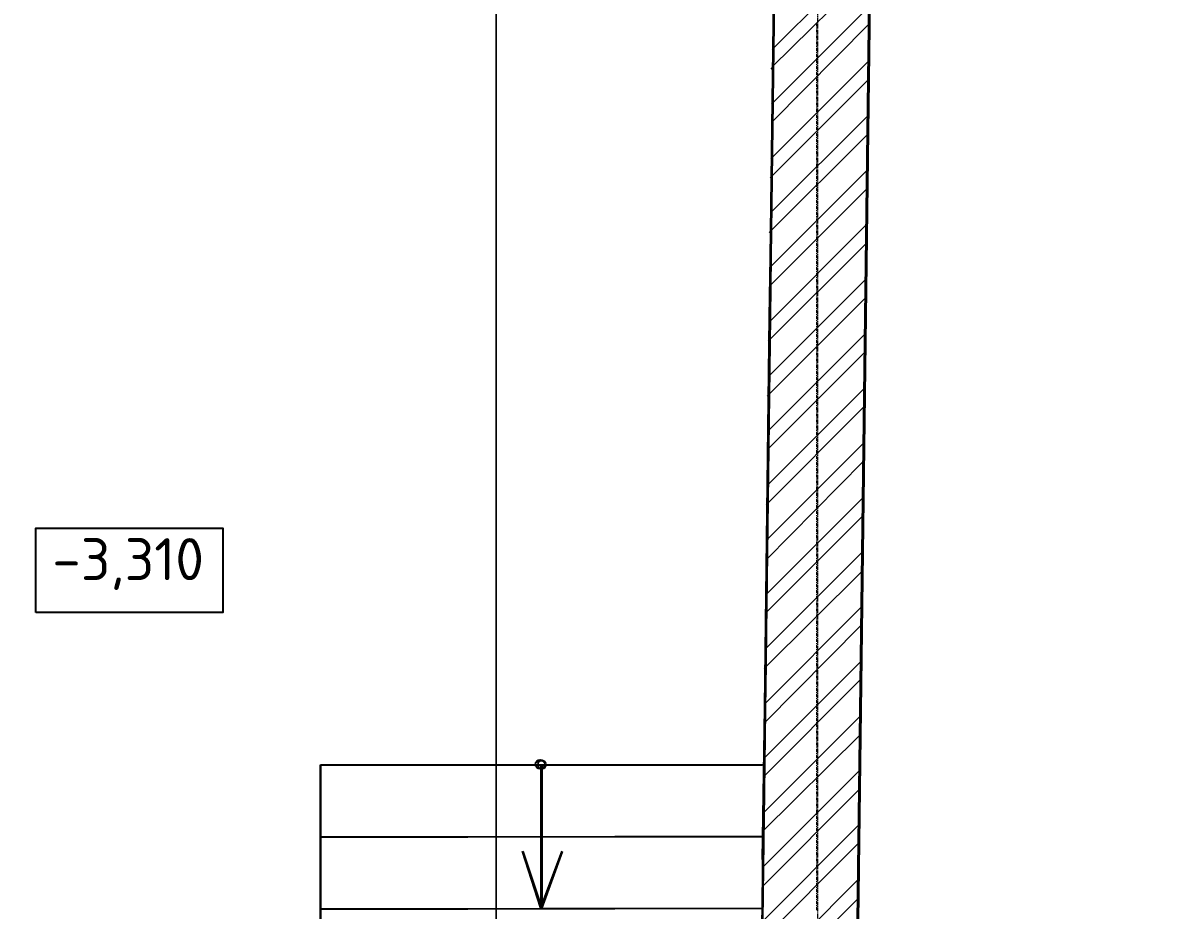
# Model space of a CAD drawing. Header units: millimetres. Extents: x -10178924 to 11692288, y -947381 to 58396.
# Drawn here: x 759845 to 764595, y -817862 to -814164 of the extents above; entities that cross this region are included whole.
import ezdxf

# ---------------------------------------------------------------- set-up
doc = ezdxf.new("R2010")
doc.units = ezdxf.units.MM
doc.linetypes.add('HIDDEN', pattern=[9.525, 6.35, -3.175])
doc.linetypes.add('осевая', pattern=[50.8, 31.75, -6.35, 6.35, -6.35])
for name, color, linetype in [('PDF _PDF _Разрезы', 7, 'Continuous'), ('PDF _Лестницы _ крыльца.1', 7, 'Continuous'), ('PDF _Стены внутр.1', 7, 'Continuous'), ('Лестницы _ крыльца.1', 7, 'Continuous'), ('Стены внутр.1', 7, 'Continuous')]:
    doc.layers.add(name, color=color, linetype=linetype)
for name, color, linetype, true_color in [('PDF _Отметки', 7, 'Continuous', 0x7f9fff), ('PDF _Размеры осевые', 7, 'Continuous', 0x5d6970), ('PDF _штриховка', 7, 'Continuous', 0x95834a)]:
    doc.layers.add(name, color=color, linetype=linetype, true_color=true_color)
for name, color, linetype, lineweight in [('PDF _Разрезы', 7, 'Continuous', 9), ('PDF _Текст', 7, 'Continuous', 5), ('АР_Двери', 250, 'Continuous', 9), ('Двери', 7, 'Continuous', 9), ('Основная ГКЛ', 250, 'Continuous', 9), ('Размеры осевые', 153, 'Continuous', 9), ('ШТРИХОВКА', 252, 'Continuous', 15)]:
    doc.layers.add(name, color=color, linetype=linetype, lineweight=lineweight)
doc.styles.add('PDF ISOCPEUR', font='isocpeur.ttf')
pattern_1 = [(45, (-79853.19, 25128.16), (-112.2532, 112.2532), [])]

# ---------------------------------------------------------------- blocks, each defined once
blk = doc.blocks.new('*U2227')
at = {"layer": 'АР_Двери'}
for points in [[(-999.6, 0), (-1049.6, 0), (-1049.6, 125), (-999.6, 125)], [(-50, 0), (0, 0), (0, 125), (-50, 125)], [(-50, -949.6), (-85, -949.6), (-85, 0), (-50, 0)]]:
    blk.add_lwpolyline(points, close=True, dxfattribs=at)
blk.add_arc((-50, 0), 949.6, 180, 270, dxfattribs=at)
at = {"layer": 'Основная ГКЛ', "linetype": 'HIDDEN', "ltscale": 5}
for p, q in [((-1059.6, 125), (-1059.6, 0)), ((10, 0), (10, 125))]:
    blk.add_line(p, q, dxfattribs=at)
blk = doc.blocks.new('A$C5282721b')
at = {"layer": 'ШТРИХОВКА', "ltscale": 100, "true_color": 0x000000, "transparency": 33554687}
h = blk.add_hatch(dxfattribs=at)
h.set_pattern_fill('ANSI31', color=18, scale=50)
h.set_pattern_definition(pattern_1)
edge = h.paths.add_edge_path()
edge.add_line((36498.921, -37009.188), (36898.882, -37014.787))
edge.add_line((36898.882, -37014.787), (36964.029, -32428.119))
edge.add_line((36964.029, -32428.119), (37032.722, -32428.119))
edge.add_line((37032.722, -32428.119), (37032.722, -30586.036))
edge.add_line((37032.722, -30586.036), (38904.657, -30586.036))
edge.add_line((38904.657, -30586.036), (38902.425, -30898.17))
edge.add_line((38902.425, -30898.17), (39152.455, -30898.17))
edge.add_line((39152.455, -30898.17), (39154.793, -30586.036))
edge.add_line((39154.793, -30586.036), (41035.118, -30586.036))
edge.add_line((41035.118, -30586.036), (41035.118, -30412.839))
edge.add_line((41035.118, -30412.839), (41035.118, -30026.036))
edge.add_line((41035.118, -30026.036), (36472.722, -30026.036))
edge.add_line((36472.722, -30026.036), (36472.722, -31868.119))
edge.add_line((36472.722, -31868.119), (30542.101, -31868.119))
edge.add_line((30542.101, -31868.119), (30542.101, -32424.051))
edge.add_line((30542.101, -32424.051), (36563.99, -32428.119))
edge.add_line((36563.99, -32428.119), (36498.921, -37066.477))
h.paths.add_polyline_path([(25192.811, -31868.119), (17563.142, -31868.119), (17563.142, -30066.63), (12841.199, -30066.63), (12841.199, -31868.119), (7024.898, -31868.119), (7024.898, -31969.641), (7024.898, -32428.119), (13001.199, -32428.119), (13001.199, -38443.071), (10379.676, -38473.857), (10379.676, -38873.885), (13001.199, -38843.098), (13401.199, -38838.401), (13401.199, -32428.119), (13401.199, -30626.63), (17003.142, -30626.63), (17003.142, -32428.119), (17003.142, -38795.762), (36871.442, -38820.294), (36872.104, -38529.718), (36884.044, -38081.988), (36484.836, -38082.681), (36480.32, -38405.312), (17403.142, -38395.958), (17403.142, -32428.119), (25753.823, -32428.119), (25753.823, -31968.119)])
h = blk.add_hatch(dxfattribs=at)
h.set_pattern_fill('ANSI31', color=18, scale=50)
h.set_pattern_definition(pattern_1)
h.paths.add_polyline_path([(5440.998, -31868.119), (-7386.275, -31868.119), (-7386.275, -48296.478), (61378.75, -48296.478), (61378.75, -31842.839), (41035.118, -31842.839), (41035.118, -31656.036), (40796.248, -31656.036), (40796.248, -31842.839), (40629.962, -31842.839), (40629.962, -31942.839), (40605.14, -34348.621), (40629.93, -32405.355), (39128.581, -32429.908), (40629.962, -32402.839), (40629.675, -32155.326), (39132.149, -32179.816), (39135.64, -31968.17), (38886.085, -31968.17), (38879.867, -32433.975), (40623.548, -32405.459), (40553.111, -38427.181), (40243.01, -38425.516), (40241.748, -38827.97), (43340.219, -38835.027), (43340.219, -38442.147), (40953.116, -38429.329), (41029.994, -32402.839), (54378.974, -32402.839), (54378.974, -35923.465), (54778.974, -35923.465), (54778.974, -32402.839), (60818.75, -32402.839), (60818.75, -41309.464), (60472.291, -41309.464), (60472.291, -41709.464), (60818.75, -41709.464), (60818.75, -47736.478), (44025.201, -47736.478), (44013.125, -46167.929), (43613.137, -46171.008), (43625.189, -47736.478), (27189.462, -47736.478), (27189.462, -44565.139), (26789.462, -44565.139), (26789.462, -47736.478), (10401.743, -47736.478), (10394.408, -46134.647), (9994.404, -46134.678), (10001.739, -47736.478), (-6826.275, -47736.478), (-6826.275, -41729.869), (-6530.734, -41731.097), (-6529.072, -41331.1), (-6826.275, -41329.865), (-6826.275, -32428.119), (-762.705, -32428.119), (-770.891, -36004.088), (-370.903, -36005.35), (-362.703, -32428.119), (5640.998, -32428.119), (5640.998, -31868.119)])
h.paths.add_polyline_path([(3584.804, -41373.023), (3584.804, -41773.13), (9973.974, -41799.679), (9987.536, -44634.678), (10387.54, -44634.678), (10372.735, -41401.332)], flags=17)
h.paths.add_polyline_path([(2513.142, -41768.578), (2514.803, -41368.779), (-383.184, -41356.638), (-371.114, -37407.013), (-774.123, -37406.088), (-783.181, -41354.976), (-5508.242, -41335.314), (-5509.901, -41734.604)], flags=17)
at = {"layer": 'PDF _Разрезы', "color": 18, "lineweight": 9, "true_color": 0x000000, "transparency": 33554687}
blk.add_lwpolyline([(39460.485, -52606.265), (39460.485, -21182.649), (38038.076, -21182.649), (38038.076, 2729.276)], dxfattribs=at)
at = {"layer": 'Лестницы _ крыльца.1', "color": 18, "linetype": 'Continuous', "true_color": 0x000000, "transparency": 33554687}
for p, q in [((40586.94, -35775.332), (40583.48, -36046.509)), ((40583.48, -36046.509), (40580.021, -36317.687)), ((40580.021, -36317.687), (40576.562, -36588.864)), ((38728.125, -36466.264), (40572.153, -36464.675)), ((38729.607, -38660.294), (38728.161, -36466.264)), ((39650.139, -36465.47), (39649.58, -37064.382)), ((40576.562, -36588.864), (40573.102, -36860.041)), ((38728.383, -36765.809), (40572.411, -36764.221)), ((39571.27, -36826.573), (39649.58, -37064.382)), ((39649.58, -37064.382), (39736.654, -36826.78)), ((38728.653, -37065.355), (40570.508, -37063.409))]:
    blk.add_line(p, q, dxfattribs=at)
blk.add_circle((39650.139, -36465.47), 17.194, dxfattribs=at)
at = {"layer": 'Размеры осевые', "color": 251, "linetype": 'осевая', "ltscale": 0.5, "transparency": 33554687}
blk.add_line((40800, -40100), (40800, -25800), dxfattribs=at)
at = {"layer": 'Стены внутр.1', "color": 18, "linetype": 'Continuous', "true_color": 0x000000, "transparency": 33554687, "flags": 128}
for points in [[(40629.962, -32402.839), (40605.14, -34348.621)], [(40953.116, -38429.329), (41029.994, -32402.839)], [(40605.14, -34348.621), (40601.95, -34598.629)], [(40601.95, -34598.629), (40553.111, -38427.181)]]:
    blk.add_lwpolyline(points, dxfattribs=at)
at = {"layer": 'Двери', "color": 18, "linetype": 'Continuous', "ltscale": 2, "true_color": 0x000000, "transparency": 33554687, "xscale": -1.000000000000001, "rotation": 90}
blk.add_blockref('*U2227', (36883.131, -38071.803), dxfattribs=at)

msp = doc.modelspace()

# ---------------------------------------------------------------- linework, layer by layer
at = {"layer": 'PDF _PDF _Разрезы', "lineweight": 9}
msp.add_lwpolyline([(761817.7, -833398.5), (761817.7, -801975.5), (760395.4, -801975.5), (760395.4, -778062.2)], dxfattribs=at)
at = {"layer": 'PDF _Лестницы _ крыльца.1', "lineweight": 25}
for points in [[(762943.8, -816566.6), (762939.6, -816837.5), (762935.3, -817108.4), (762931.1, -817379.4), (762926.9, -817650.3)], [(761085.4, -817256.6), (762926.8, -817256.6)], [(761085.4, -819449.5), (761085.4, -817256.7)], [(762004, -817256.6), (762004, -817853.5), (761927.8, -817616.5)], [(761085.4, -817557.2), (762926.8, -817553)], [(762004, -817853.5), (762092.9, -817616.5)], [(761085.4, -817857.8), (762926.8, -817853.5)]]:
    msp.add_lwpolyline(points, dxfattribs=at)
msp.add_circle((762001.9, -817254.5), 19.1, dxfattribs=at)
at = {"layer": 'PDF _Отметки', "lineweight": 25}
msp.add_lwpolyline([(759900, -816621.6), (759900, -816270.3), (760678.9, -816270.3), (760678.9, -816621.6)], close=True, dxfattribs=at)
at = {"layer": 'PDF _Размеры осевые', "lineweight": 9}
for points in [[(763155.5, -814179), (763155.5, -814166.3)], [(763155.5, -814187.4), (763155.5, -814183.2)], [(763155.5, -814204.4), (763155.5, -814191.7)], [(763155.5, -814212.8), (763155.5, -814208.6)], [(763155.5, -814229.8), (763155.5, -814217.1)], [(763155.5, -814238.2), (763155.5, -814234)], [(763155.5, -814255.2), (763155.5, -814242.5)], [(763155.5, -814263.7), (763155.5, -814259.4)], [(763155.5, -814280.6), (763155.5, -814267.9)], [(763155.5, -814289), (763155.5, -814284.8)], [(763155.5, -814306), (763155.5, -814293.3)], [(763155.5, -814314.5), (763155.5, -814310.2)], [(763155.5, -814331.4), (763155.5, -814318.7)], [(763155.5, -814339.9), (763155.5, -814335.6)], [(763155.5, -814356.8), (763155.5, -814344.1)], [(763155.5, -814365.3), (763155.5, -814361)], [(763155.5, -814382.2), (763155.5, -814369.5)], [(763155.5, -814390.7), (763155.5, -814386.4)], [(763155.5, -814407.6), (763155.5, -814394.9)], [(763155.5, -814416.1), (763155.5, -814411.8)], [(763155.5, -814433), (763155.5, -814420.3)], [(763155.5, -814441.5), (763155.5, -814437.2)], [(763155.5, -814458.4), (763155.5, -814445.7)], [(763155.5, -814466.9), (763155.5, -814462.6)], [(763155.5, -814483.8), (763155.5, -814471.1)], [(763155.5, -814492.3), (763155.5, -814488)], [(763155.5, -814509.2), (763155.5, -814496.5)], [(763155.5, -814517.7), (763155.5, -814513.4)], [(763155.5, -814534.6), (763155.5, -814521.9)], [(763155.5, -814543.1), (763155.5, -814538.8)], [(763155.5, -814560), (763155.5, -814547.3)], [(763155.5, -814568.5), (763155.5, -814564.2)], [(763155.5, -814585.4), (763155.5, -814572.7)], [(763155.5, -814593.9), (763155.5, -814589.6)], [(763155.5, -814610.8), (763155.5, -814598.1)], [(763155.5, -814619.3), (763155.5, -814615)], [(763155.5, -814636.2), (763155.5, -814623.5)], [(763155.5, -814644.7), (763155.5, -814640.4)], [(763155.5, -814661.6), (763155.5, -814648.9)], [(763155.5, -814670.1), (763155.5, -814665.8)], [(763155.5, -814687), (763155.5, -814674.3)], [(763155.5, -814695.5), (763155.5, -814691.2)], [(763155.5, -814712.4), (763155.5, -814699.7)], [(763155.5, -814720.9), (763155.5, -814716.6)], [(763155.5, -814737.8), (763155.5, -814725.1)], [(763155.5, -814746.3), (763155.5, -814742)], [(763155.5, -814763.2), (763155.5, -814750.5)], [(763155.5, -814771.7), (763155.5, -814767.4)], [(763155.5, -814788.6), (763155.5, -814775.9)], [(763155.5, -814797.1), (763155.5, -814792.8)], [(763155.5, -814814), (763155.5, -814801.3)], [(763155.5, -814822.5), (763155.5, -814818.2)], [(763155.5, -814839.4), (763155.5, -814826.7)], [(763155.5, -814847.9), (763155.5, -814843.6)], [(763155.5, -814864.8), (763155.5, -814852.1)], [(763155.5, -814873.3), (763155.5, -814869)], [(763155.5, -814890.2), (763155.5, -814877.5)], [(763155.5, -814898.7), (763155.5, -814894.4)], [(763155.5, -814915.6), (763155.5, -814902.9)], [(763155.5, -814924.1), (763155.5, -814919.8)], [(763155.5, -814941), (763155.5, -814928.3)], [(763155.5, -814949.5), (763155.5, -814945.2)], [(763155.5, -814966.4), (763155.5, -814953.7)], [(763155.5, -814974.9), (763155.5, -814970.6)], [(763155.5, -814991.8), (763155.5, -814979.1)], [(763155.5, -815000.3), (763155.5, -814996)], [(763155.5, -815017.2), (763155.5, -815004.5)], [(763155.5, -815025.7), (763155.5, -815021.4)], [(763155.5, -815042.6), (763155.5, -815029.9)], [(763155.5, -815051.1), (763155.5, -815046.8)], [(763155.5, -815068), (763155.5, -815055.3)], [(763155.5, -815076.5), (763155.5, -815072.2)], [(763155.5, -815093.4), (763155.5, -815080.7)], [(763155.5, -815101.9), (763155.5, -815097.6)], [(763155.5, -815118.8), (763155.5, -815106.1)], [(763155.5, -815127.3), (763155.5, -815123)], [(763155.5, -815144.2), (763155.5, -815131.5)], [(763155.5, -815152.7), (763155.5, -815148.4)], [(763155.5, -815169.6), (763155.5, -815156.9)], [(763155.5, -815178.1), (763155.5, -815173.8)], [(763155.5, -815195), (763155.5, -815182.3)], [(763155.5, -815203.5), (763155.5, -815199.2)], [(763155.5, -815220.4), (763155.5, -815207.7)], [(763155.5, -815228.9), (763155.5, -815224.6)], [(763155.5, -815245.8), (763155.5, -815233.1)], [(763155.5, -815254.3), (763155.5, -815250)], [(763155.5, -815271.2), (763155.5, -815258.5)], [(763155.5, -815279.7), (763155.5, -815275.4)], [(763155.5, -815296.6), (763155.5, -815283.9)], [(763155.5, -815305.1), (763155.5, -815300.8)], [(763155.5, -815322), (763155.5, -815309.3)], [(763155.5, -815330.5), (763155.5, -815326.2)], [(763155.5, -815347.4), (763155.5, -815334.7)], [(763155.5, -815355.9), (763155.5, -815351.6)], [(763155.5, -815372.8), (763155.5, -815360.1)], [(763155.5, -815381.3), (763155.5, -815377)], [(763155.5, -815398.2), (763155.5, -815385.5)], [(763155.5, -815406.7), (763155.5, -815402.4)], [(763155.5, -815423.6), (763155.5, -815410.9)], [(763155.5, -815432.1), (763155.5, -815427.8)], [(763155.5, -815449), (763155.5, -815436.3)], [(763155.5, -815457.5), (763155.5, -815453.2)], [(763155.5, -815474.4), (763155.5, -815461.7)], [(763155.5, -815482.9), (763155.5, -815478.6)], [(763155.5, -815499.8), (763155.5, -815487.1)], [(763155.5, -815508.3), (763155.5, -815504)], [(763155.5, -815525.2), (763155.5, -815512.5)], [(763155.5, -815533.7), (763155.5, -815529.4)], [(763155.5, -815550.6), (763155.5, -815537.9)], [(763155.5, -815559.1), (763155.5, -815554.8)], [(763155.5, -815576), (763155.5, -815563.3)], [(763155.5, -815584.5), (763155.5, -815580.2)], [(763155.5, -815601.4), (763155.5, -815588.7)], [(763155.5, -815609.9), (763155.5, -815605.6)], [(763155.5, -815626.8), (763155.5, -815614.1)], [(763155.5, -815635.3), (763155.5, -815631)], [(763155.5, -815652.2), (763155.5, -815639.5)], [(763155.5, -815660.7), (763155.5, -815656.4)], [(763155.5, -815677.6), (763155.5, -815664.9)], [(763155.5, -815686.1), (763155.5, -815681.8)], [(763155.5, -815703), (763155.5, -815690.3)], [(763155.5, -815711.5), (763155.5, -815707.2)], [(763155.5, -815728.4), (763155.5, -815715.7)], [(763155.5, -815736.9), (763155.5, -815732.6)], [(763155.5, -815753.8), (763155.5, -815741.1)], [(763155.5, -815762.3), (763155.5, -815758)], [(763155.5, -815779.2), (763155.5, -815766.5)], [(763155.5, -815787.7), (763155.5, -815783.4)], [(763155.5, -815804.6), (763155.5, -815791.9)], [(763155.5, -815813.1), (763155.5, -815808.8)], [(763155.5, -815830), (763155.5, -815817.3)], [(763155.5, -815838.5), (763155.5, -815834.2)], [(763155.5, -815855.4), (763155.5, -815842.7)], [(763155.5, -815863.9), (763155.5, -815859.6)], [(763155.5, -815880.8), (763155.5, -815868.1)], [(763155.5, -815889.3), (763155.5, -815885)], [(763155.5, -815906.2), (763155.5, -815893.5)], [(763155.5, -815914.7), (763155.5, -815910.4)], [(763155.5, -815931.6), (763155.5, -815918.9)], [(763155.5, -815940.1), (763155.5, -815935.8)], [(763155.5, -815957), (763155.5, -815944.3)], [(763155.5, -815965.5), (763155.5, -815961.2)], [(763155.5, -815982.4), (763155.5, -815969.7)], [(763155.5, -815990.9), (763155.5, -815986.6)], [(763155.5, -816007.8), (763155.5, -815995.1)], [(763155.5, -816016.3), (763155.5, -816012)], [(763155.5, -816033.2), (763155.5, -816020.5)], [(763155.5, -816041.7), (763155.5, -816037.4)], [(763155.5, -816058.6), (763155.5, -816045.9)], [(763155.5, -816067.1), (763155.5, -816062.8)], [(763155.5, -816084), (763155.5, -816071.3)], [(763155.5, -816092.5), (763155.5, -816088.2)], [(763155.5, -816109.4), (763155.5, -816096.7)], [(763155.5, -816117.9), (763155.5, -816113.6)], [(763155.5, -816134.8), (763155.5, -816122.1)], [(763155.5, -816143.3), (763155.5, -816139)], [(763155.5, -816160.2), (763155.5, -816147.5)], [(763155.5, -816168.7), (763155.5, -816164.4)], [(763155.5, -816185.6), (763155.5, -816172.9)], [(763155.5, -816194.1), (763155.5, -816189.8)], [(763155.5, -816211), (763155.5, -816198.3)], [(763155.5, -816219.5), (763155.5, -816215.2)], [(763155.5, -816236.4), (763155.5, -816223.7)], [(763155.5, -816244.9), (763155.5, -816240.6)], [(763155.5, -816261.8), (763155.5, -816249.1)], [(763155.5, -816270.3), (763155.5, -816266)], [(763155.5, -816287.2), (763155.5, -816274.5)], [(763155.5, -816295.7), (763155.5, -816291.4)], [(763155.5, -816312.6), (763155.5, -816299.9)], [(763155.5, -816321.1), (763155.5, -816316.8)], [(763155.5, -816338), (763155.5, -816325.3)], [(763155.5, -816346.5), (763155.5, -816342.2)], [(763155.5, -816363.4), (763155.5, -816350.7)], [(763155.5, -816371.9), (763155.5, -816367.6)], [(763155.5, -816388.8), (763155.5, -816376.1)], [(763155.5, -816397.3), (763155.5, -816393)], [(763155.5, -816414.2), (763155.5, -816401.5)], [(763155.5, -816422.7), (763155.5, -816418.4)], [(763155.5, -816439.6), (763155.5, -816426.9)], [(763155.5, -816448.1), (763155.5, -816443.8)], [(763155.5, -816465), (763155.5, -816452.3)], [(763155.5, -816473.5), (763155.5, -816469.2)], [(763155.5, -816490.4), (763155.5, -816477.7)], [(763155.5, -816498.9), (763155.5, -816494.6)], [(763155.5, -816515.8), (763155.5, -816503.1)], [(763155.5, -816524.3), (763155.5, -816520)], [(763155.5, -816541.2), (763155.5, -816528.5)], [(763155.5, -816549.7), (763155.5, -816545.4)], [(763155.5, -816566.6), (763155.5, -816553.9)], [(763155.5, -816575.1), (763155.5, -816570.8)], [(763155.5, -816592), (763155.5, -816579.3)], [(763155.5, -816600.5), (763155.5, -816596.2)], [(763155.5, -816617.4), (763155.5, -816604.7)], [(763155.5, -816625.9), (763155.5, -816621.6)], [(763155.5, -816642.8), (763155.5, -816630.1)], [(763155.5, -816651.3), (763155.5, -816647)], [(763155.5, -816668.2), (763155.5, -816655.5)], [(763155.5, -816676.7), (763155.5, -816672.4)], [(763155.5, -816693.6), (763155.5, -816680.9)], [(763155.5, -816702.1), (763155.5, -816697.8)], [(763155.5, -816719), (763155.5, -816706.3)], [(763155.5, -816727.5), (763155.5, -816723.2)], [(763155.5, -816744.4), (763155.5, -816731.7)], [(763155.5, -816752.9), (763155.5, -816748.6)], [(763155.5, -816769.8), (763155.5, -816757.1)], [(763155.5, -816778.3), (763155.5, -816774)], [(763155.5, -816795.2), (763155.5, -816782.5)], [(763155.5, -816803.7), (763155.5, -816799.4)], [(763155.5, -816820.6), (763155.5, -816807.9)], [(763155.5, -816829.1), (763155.5, -816824.8)], [(763155.5, -816846), (763155.5, -816833.3)], [(763155.5, -816854.5), (763155.5, -816850.2)], [(763155.5, -816871.4), (763155.5, -816858.7)], [(763155.5, -816879.9), (763155.5, -816875.6)], [(763155.5, -816896.8), (763155.5, -816884.1)], [(763155.5, -816905.3), (763155.5, -816901)], [(763155.5, -816922.2), (763155.5, -816909.5)], [(763155.5, -816930.7), (763155.5, -816926.4)], [(763155.5, -816947.6), (763155.5, -816934.9)], [(763155.5, -816956.1), (763155.5, -816951.8)], [(763155.5, -816973), (763155.5, -816960.3)], [(763155.5, -816981.5), (763155.5, -816977.2)], [(763155.5, -816998.4), (763155.5, -816985.7)], [(763155.5, -817006.9), (763155.5, -817002.6)], [(763155.5, -817023.8), (763155.5, -817011.1)], [(763155.5, -817032.3), (763155.5, -817028)], [(763155.5, -817049.2), (763155.5, -817036.5)], [(763155.5, -817057.7), (763155.5, -817053.4)], [(763155.5, -817074.6), (763155.5, -817061.9)], [(763155.5, -817083.1), (763155.5, -817078.8)], [(763155.5, -817100), (763155.5, -817087.3)], [(763155.5, -817108.5), (763155.5, -817104.2)], [(763155.5, -817125.4), (763155.5, -817112.7)], [(763155.5, -817133.9), (763155.5, -817129.6)], [(763155.5, -817150.8), (763155.5, -817138.1)], [(763155.5, -817159.3), (763155.5, -817155)], [(763155.5, -817176.2), (763155.5, -817163.5)], [(763155.5, -817184.7), (763155.5, -817180.4)], [(763155.5, -817201.6), (763155.5, -817188.9)], [(763155.5, -817210.1), (763155.5, -817205.8)], [(763155.5, -817227), (763155.5, -817214.3)], [(763155.5, -817235.5), (763155.5, -817231.2)], [(763155.5, -817252.4), (763155.5, -817239.7)], [(763155.5, -817260.9), (763155.5, -817256.6)], [(763155.5, -817277.8), (763155.5, -817265.1)], [(763155.5, -817286.3), (763155.5, -817282)], [(763155.5, -817303.2), (763155.5, -817290.5)], [(763155.5, -817311.7), (763155.5, -817307.4)], [(763155.5, -817328.6), (763155.5, -817315.9)], [(763155.5, -817337.1), (763155.5, -817332.8)], [(763155.5, -817354), (763155.5, -817341.3)], [(763155.5, -817362.5), (763155.5, -817358.2)], [(763155.5, -817379.4), (763155.5, -817366.7)], [(763155.5, -817387.9), (763155.5, -817383.6)], [(763155.5, -817404.8), (763155.5, -817392.1)], [(763155.5, -817413.3), (763155.5, -817409)], [(763155.5, -817430.2), (763155.5, -817417.5)], [(763155.5, -817438.7), (763155.5, -817434.4)], [(763155.5, -817455.6), (763155.5, -817442.9)], [(763155.5, -817464.1), (763155.5, -817459.8)], [(763155.5, -817481), (763155.5, -817468.3)], [(763155.5, -817489.5), (763155.5, -817485.2)], [(763155.5, -817506.4), (763155.5, -817493.7)], [(763155.5, -817514.9), (763155.5, -817510.6)], [(763155.5, -817531.8), (763155.5, -817519.1)], [(763155.5, -817540.3), (763155.5, -817536)], [(763155.5, -817557.2), (763155.5, -817544.5)], [(763155.5, -817565.7), (763155.5, -817561.4)], [(763155.5, -817582.6), (763155.5, -817569.9)], [(763155.5, -817591.1), (763155.5, -817586.8)], [(763155.5, -817608), (763155.5, -817595.3)], [(763155.5, -817616.5), (763155.5, -817612.2)], [(763155.5, -817633.4), (763155.5, -817620.7)], [(763155.5, -817641.9), (763155.5, -817637.6)], [(763155.5, -817658.8), (763155.5, -817646.1)], [(763155.5, -817667.3), (763155.5, -817663)], [(763155.5, -817684.2), (763155.5, -817671.5)], [(763155.5, -817692.7), (763155.5, -817688.4)], [(763155.5, -817709.6), (763155.5, -817696.9)], [(763155.5, -817718.1), (763155.5, -817713.8)], [(763155.5, -817735), (763155.5, -817722.3)], [(763155.5, -817743.5), (763155.5, -817739.2)], [(763155.5, -817760.4), (763155.5, -817747.7)], [(763155.5, -817768.9), (763155.5, -817764.6)], [(763155.5, -817785.8), (763155.5, -817773.1)], [(763155.5, -817794.3), (763155.5, -817790)], [(763155.5, -817811.2), (763155.5, -817798.5)], [(763155.5, -817819.7), (763155.5, -817815.4)], [(763155.5, -817836.6), (763155.5, -817823.9)], [(763155.5, -817845.1), (763155.5, -817840.8)], [(763155.5, -817862), (763155.5, -817849.3)]]:
    msp.add_lwpolyline(points, dxfattribs=at)
at = {"layer": 'PDF _Стены внутр.1', "lineweight": 25}
for points in [[(762986.1, -813192.6), (762960.7, -815139.9)], [(763307.9, -819220.9), (763384.1, -813192.9)], [(762960.7, -815140), (762956.5, -815389.7)], [(762956.5, -815389.7), (762909.9, -819216.5)]]:
    msp.add_lwpolyline(points, dxfattribs=at)
at = {"layer": 'PDF _штриховка', "color": 251, "lineweight": 5, "true_color": 0x636466}
for points in [[(762969.2, -814348.3), (763375.6, -813946.2)], [(762969.2, -814576.9), (763371.4, -814170.5)], [(762965, -814356.8), (762969.2, -814352.5)], [(762960.7, -814809.8), (762965, -814805.5), (763371.4, -814399.1)], [(762965, -814581.2), (762965, -814581.2)], [(762956.5, -815038.4), (762960.7, -815034.1), (763367.1, -814627.7)], [(762956.5, -815262.7), (763362.9, -814856.3)], [(762952.3, -815491.3), (763362.9, -815080.7)], [(762948, -815719.9), (763358.7, -815309.3)], [(762948, -815944.3), (763354.4, -815537.9)], [(762943.8, -816172.9), (763354.4, -815762.3)], [(762943.8, -816401.5), (763350.2, -815990.9)], [(762939.6, -816625.9), (763346, -816219.5)], [(762935.3, -816854.5), (763346, -816448.1)], [(762935.3, -817083.1), (763341.7, -816672.5)], [(762931.1, -817307.4), (763337.5, -816901.1)], [(762926.9, -817536), (763337.5, -817129.7)], [(762926.9, -817764.6), (763333.3, -817358.3)], [(762922.6, -817989), (763329, -817582.6)], [(762922.6, -818217.6), (763329, -817811.2)]]:
    msp.add_lwpolyline(points, dxfattribs=at)

# ---------------------------------------------------------------- block references
msp.add_blockref('A$C5282721b', (722358.6, -780790.4))

# ---------------------------------------------------------------- texts
at = {"layer": 'PDF _Текст', "color": 161, "true_color": 0x7f9fff, "insert": (759967.8, -816419.5), "char_height": 175, "attachment_point": 4, "style": 'PDF ISOCPEUR'}
msp.add_mtext('-3,310', dxfattribs=at)

doc.saveas('drawing.dxf')
